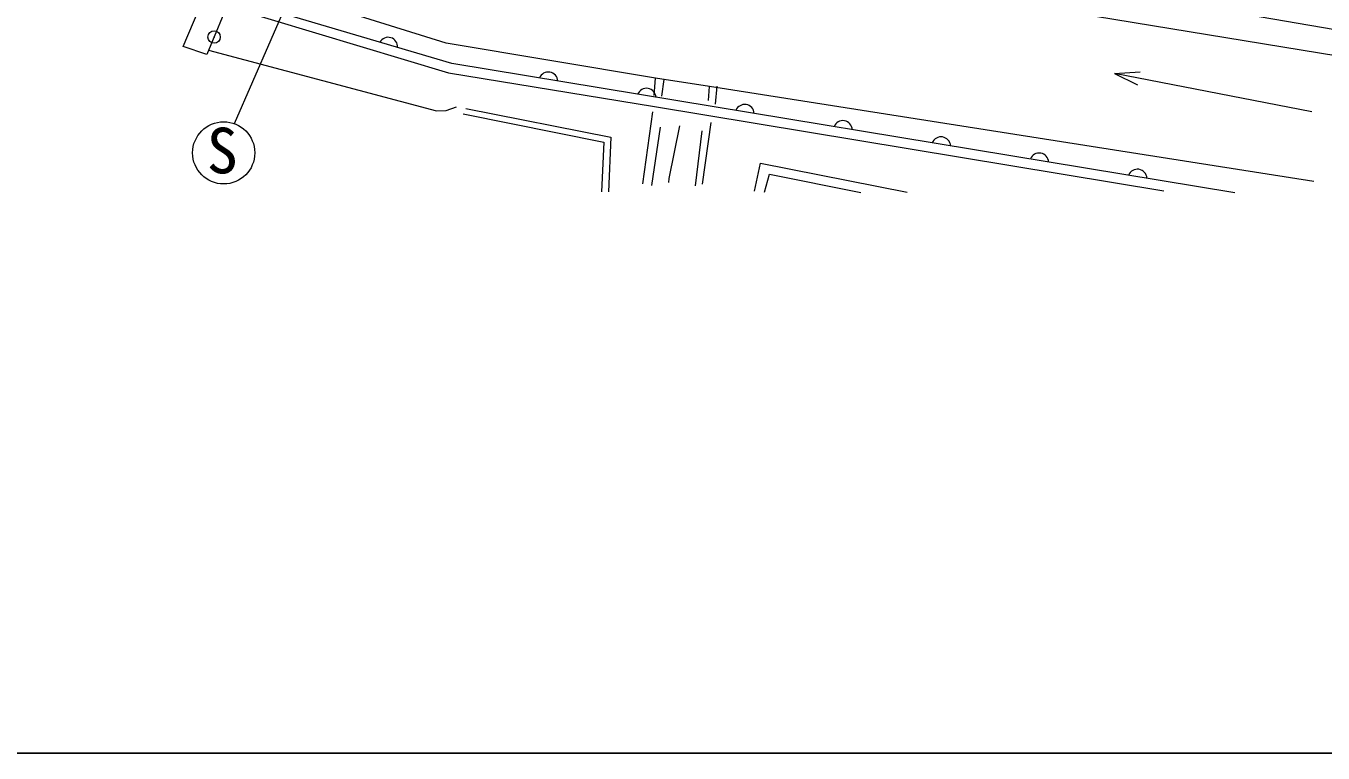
# Model space of a CAD drawing. Units: millimetres, scale not verified. Extents: x 40000 to 680000, y 20000 to 380000.
# Drawn here: x 204084 to 256230, y 205000 to 234201 of the extents above; entities that cross this region are included whole.
import ezdxf
from ezdxf.enums import TextEntityAlignment as Align

# ---------------------------------------------------------------- set-up
doc = ezdxf.new("R2010")
doc.units = ezdxf.units.MM
doc.header["$LTSCALE"] = 1000
doc.header["$PDMODE"] = 32
doc.header["$PDSIZE"] = 500
doc.layers.add('M-BGD', color=7, linetype='Continuous', lineweight=13)
doc.layers.add('M-TTL-BAND', color=7, linetype='Continuous', lineweight=25)
doc.styles.add('ＭＳ ゴシック', font='')
doc.styles.get('ＭＳ ゴシック').set_extended_font_data('MS Gothic')

msp = doc.modelspace()

# ---------------------------------------------------------------- linework, layer by layer
at = {"layer": 'M-BGD'}
for p, q in [((212471, 230278), (219549, 246520)), ((229333, 231413), (229391, 232103)), ((247839, 232292), (248871, 232365)), ((255777, 230752), (247839, 232292)), ((247839, 232292), (248769, 231839)), ((229649, 231378), (229742, 232045)), ((231521, 231202), (231568, 231764)), ((231802, 231062), (231872, 231787)), ((228888, 227867), (229286, 230746)), ((229251, 227797), (229590, 230137)), ((230995, 227774), (231264, 229985)), ((231287, 227844), (231626, 230325))]:
    msp.add_line(p, q, dxfattribs=at)
msp.add_lwpolyline([(215445, 245231), (216241, 244849), (211357, 233053), (210398, 233381)], close=True, dxfattribs=at)
for points in [[(215192, 242317), (222735, 239879), (295157, 227492)], [(214740, 241224), (222362, 238651), (289820, 227612)], [(255854, 227948), (231568, 231764), (229391, 232103), (220980, 233516), (212628, 236124)], [(252678, 227505), (221199, 232690), (212301, 235332)], [(212164, 235002), (221070, 232318), (229347, 230960), (249825, 227581)], [(211429, 233228), (220591, 230793), (220977, 230810), (221399, 230951)], [(221662, 230670), (227314, 229538), (227226, 227537)], [(221767, 230889), (227595, 229731), (227507, 227537)], [(229930, 227914), (229941, 228078), (230374, 230196)], [(233367, 227564), (233613, 228688), (239511, 227529)], [(233771, 227529), (233982, 228249), (237650, 227512)]]:
    msp.add_lwpolyline(points, dxfattribs=at)
msp.add_circle((212033, 229105), 1250, dxfattribs=at)
for centre, start, end in [((218643, 233361), 356.1455, 150.7847), ((225084, 231965), 3.3273, 157.9666), ((229031, 231315), 3.3273, 157.9666), ((232978, 230665), 3.3273, 157.9666), ((236925, 230015), 3.3273, 157.9666), ((240872, 229364), 3.3273, 157.9666), ((244818, 228714), 3.3273, 157.9666), ((248765, 228064), 3.3273, 157.9666)]:
    msp.add_arc(centre, 384, start, end, dxfattribs=at)
msp.add_point((211648, 233756), dxfattribs=at)
at = {"layer": 'M-TTL-BAND'}
msp.add_line((40000, 205000), (579000, 205000), dxfattribs=at)

# ---------------------------------------------------------------- texts
at = {"layer": 'M-BGD', "style": 'ＭＳ ゴシック'}
msp.add_text('S', height=1833, dxfattribs=at).set_placement((211354, 227732), align=Align.BOTTOM_LEFT)

doc.saveas('drawing.dxf')
